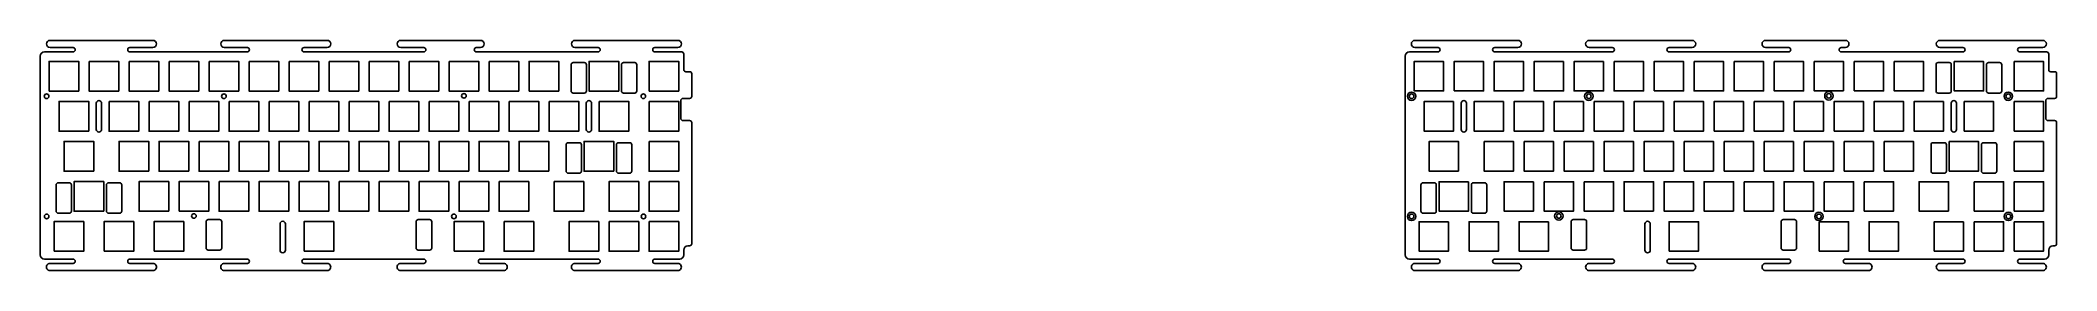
# Model space of a CAD drawing. Header units: millimetres. Extents: x -58 to 902, y -94 to 16.
import ezdxf

# ---------------------------------------------------------------- set-up
doc = ezdxf.new("R2010")
doc.units = ezdxf.units.MM
doc.layers.get('0').update_dxf_attribs({"linetype": 'CONTINUOUS'})

msp = doc.modelspace()

# ---------------------------------------------------------------- linework, layer by layer
for p, q in [((-42.76, 10.42), (-56.37, 10.42)), ((-53.76, 15.92), (-4.76, 15.92)), ((-42.76, 12.52), (-53.76, 12.52)), ((-4.76, 12.52), (-15.76, 12.52)), ((40.24, 10.42), (-15.76, 10.42)), ((29.24, 15.92), (78.24, 15.92)), ((40.24, 12.52), (29.24, 12.52)), ((78.24, 12.52), (67.24, 12.52)), ((124.24, 10.42), (67.24, 10.42)), ((113.24, 15.92), (151.24, 15.92)), ((124.24, 12.52), (113.24, 12.52)), ((151.24, 12.52), (149.24, 12.52)), ((207.24, 10.42), (149.24, 10.42)), ((196.24, 15.92), (245.24, 15.92)), ((207.24, 12.52), (196.24, 12.52)), ((245.24, 12.52), (234.24, 12.52)), ((247.05, 10.42), (234.24, 10.42)), ((607.24, 10.42), (593.63, 10.42)), ((596.24, 15.92), (645.24, 15.92)), ((607.24, 12.52), (596.24, 12.52)), ((645.24, 12.52), (634.24, 12.52)), ((690.24, 10.42), (634.24, 10.42)), ((679.24, 15.92), (728.24, 15.92)), ((690.24, 12.52), (679.24, 12.52)), ((728.24, 12.52), (717.24, 12.52)), ((774.24, 10.42), (717.24, 10.42)), ((763.24, 15.92), (801.24, 15.92)), ((774.24, 12.52), (763.24, 12.52)), ((801.24, 12.52), (799.24, 12.52)), ((857.24, 10.42), (799.24, 10.42)), ((846.24, 15.92), (895.24, 15.92)), ((857.24, 12.52), (846.24, 12.52)), ((895.24, 12.52), (884.24, 12.52)), ((897.05, 10.42), (884.24, 10.42)), ((-58.37, 8.42), (-58.37, -86.12)), ((248.05, 9.42), (248.05, 2.02)), ((250.85, 1.02), (249.05, 1.02)), ((251.85, -10.71), (251.85, 0.02)), ((591.63, 8.42), (591.63, -86.12)), ((898.05, 9.42), (898.05, 2.02)), ((900.85, 1.02), (899.05, 1.02)), ((901.85, -10.71), (901.85, 0.02)), ((246.65, -12.71), (246.65, -21.21)), ((250.85, -11.71), (247.65, -11.71)), ((896.65, -12.71), (896.65, -21.21)), ((900.85, -11.71), (897.65, -11.71)), ((250.85, -22.21), (247.65, -22.21)), ((251.85, -80.82), (251.85, -23.21)), ((900.85, -22.21), (897.65, -22.21)), ((901.85, -80.82), (901.85, -23.21)), ((248.05, -86.12), (248.05, -83.82)), ((250.05, -81.82), (250.85, -81.82)), ((898.05, -86.12), (898.05, -83.82)), ((900.05, -81.82), (900.85, -81.82)), ((-56.37, -88.12), (-42.76, -88.12)), ((-53.76, -90.22), (-42.76, -90.22)), ((-53.76, -93.62), (-4.76, -93.62)), ((-15.76, -88.12), (40.24, -88.12)), ((-15.76, -90.22), (-4.76, -90.22)), ((29.24, -90.22), (40.24, -90.22)), ((29.24, -93.62), (78.24, -93.62)), ((67.24, -88.12), (124.24, -88.12)), ((67.24, -90.22), (78.24, -90.22)), ((113.24, -90.22), (124.24, -90.22)), ((113.24, -93.62), (162.24, -93.62)), ((151.24, -88.12), (207.24, -88.12)), ((151.24, -90.22), (162.24, -90.22)), ((196.24, -90.22), (207.24, -90.22)), ((196.24, -93.62), (245.24, -93.62)), ((234.24, -88.12), (246.11, -88.12)), ((234.24, -90.22), (245.24, -90.22)), ((593.63, -88.12), (607.24, -88.12)), ((596.24, -90.22), (607.24, -90.22)), ((596.24, -93.62), (645.24, -93.62)), ((634.24, -88.12), (690.24, -88.12)), ((634.24, -90.22), (645.24, -90.22)), ((679.24, -90.22), (690.24, -90.22)), ((679.24, -93.62), (728.24, -93.62)), ((717.24, -88.12), (774.24, -88.12)), ((717.24, -90.22), (728.24, -90.22)), ((763.24, -90.22), (774.24, -90.22)), ((763.24, -93.62), (812.24, -93.62)), ((801.24, -88.12), (857.24, -88.12)), ((801.24, -90.22), (812.24, -90.22)), ((846.24, -90.22), (857.24, -90.22)), ((846.24, -93.62), (895.24, -93.62)), ((884.24, -88.12), (896.11, -88.12)), ((884.24, -90.22), (895.24, -90.22))]:
    msp.add_line(p, q)
for points in [[(-54.2, -8.23), (-54.2, 5.91), (-40.06, 5.91), (-40.06, -8.23)], [(-35.15, 5.91), (-21.01, 5.91), (-21.01, -8.23), (-35.15, -8.23)], [(-16.1, 5.91), (-1.96, 5.91), (-1.96, -8.23), (-16.1, -8.23)], [(2.95, 5.91), (17.09, 5.91), (17.09, -8.23), (2.95, -8.23)], [(22, 5.91), (36.14, 5.91), (36.14, -8.23), (22, -8.23)], [(41.05, 5.91), (55.19, 5.91), (55.19, -8.23), (41.05, -8.23)], [(60.1, 5.91), (74.24, 5.91), (74.24, -8.23), (60.1, -8.23)], [(79.15, 5.91), (93.29, 5.91), (93.29, -8.23), (79.15, -8.23)], [(98.2, 5.91), (112.34, 5.91), (112.34, -8.23), (98.2, -8.23)], [(117.25, 5.91), (131.39, 5.91), (131.39, -8.23), (117.25, -8.23)], [(136.3, 5.91), (150.44, 5.91), (150.44, -8.23), (136.3, -8.23)], [(155.35, 5.91), (169.49, 5.91), (169.49, -8.23), (155.35, -8.23)], [(174.4, -8.23), (174.4, 5.91), (188.54, 5.91), (188.54, -8.23)], [(217.11, -8.23), (202.97, -8.23), (202.97, 5.91), (217.11, 5.91)], [(231.55, -8.23), (231.55, 5.91), (245.69, 5.91), (245.69, -8.23)], [(595.87, -8.16), (595.87, 5.84), (609.87, 5.84), (609.87, -8.16)], [(614.92, -8.16), (614.92, 5.84), (628.92, 5.84), (628.92, -8.16)], [(647.97, -8.16), (633.97, -8.16), (633.97, 5.84), (647.97, 5.84)], [(667.02, 5.84), (667.02, -8.16), (653.02, -8.16), (653.02, 5.84)], [(686.07, 5.84), (686.07, -8.16), (672.07, -8.16), (672.07, 5.84)], [(691.12, 5.84), (705.12, 5.84), (705.12, -8.16), (691.12, -8.16)], [(710.17, -8.16), (710.17, 5.84), (724.17, 5.84), (724.17, -8.16)], [(729.22, 5.84), (743.22, 5.84), (743.22, -8.16), (729.22, -8.16)], [(748.27, 5.84), (762.27, 5.84), (762.27, -8.16), (748.27, -8.16)], [(767.32, 5.84), (781.32, 5.84), (781.32, -8.16), (767.32, -8.16)], [(800.37, -8.16), (786.37, -8.16), (786.37, 5.84), (800.37, 5.84)], [(805.42, -8.16), (805.42, 5.84), (819.42, 5.84), (819.42, -8.16)], [(824.47, 5.84), (838.47, 5.84), (838.47, -8.16), (824.47, -8.16)], [(853.04, 5.84), (867.04, 5.84), (867.04, -8.16), (853.04, -8.16)], [(881.62, 5.84), (895.62, 5.84), (895.62, -8.16), (881.62, -8.16)], [(-35.3, -27.28), (-49.44, -27.28), (-49.44, -13.14), (-35.3, -13.14)], [(-25.63, -13.14), (-11.49, -13.14), (-11.49, -27.28), (-25.63, -27.28)], [(-6.58, -13.14), (7.56, -13.14), (7.56, -27.28), (-6.58, -27.28)], [(12.47, -13.14), (26.61, -13.14), (26.61, -27.28), (12.47, -27.28)], [(31.52, -13.14), (45.66, -13.14), (45.66, -27.28), (31.52, -27.28)], [(50.57, -13.14), (64.71, -13.14), (64.71, -27.28), (50.57, -27.28)], [(69.62, -13.14), (83.76, -13.14), (83.76, -27.28), (69.62, -27.28)], [(88.67, -13.14), (102.81, -13.14), (102.81, -27.28), (88.67, -27.28)], [(107.72, -13.14), (121.86, -13.14), (121.86, -27.28), (107.72, -27.28)], [(126.77, -13.14), (140.91, -13.14), (140.91, -27.28), (126.77, -27.28)], [(145.82, -13.14), (159.96, -13.14), (159.96, -27.28), (145.82, -27.28)], [(164.87, -13.14), (179.01, -13.14), (179.01, -27.28), (164.87, -27.28)], [(183.92, -13.14), (198.06, -13.14), (198.06, -27.28), (183.92, -27.28)], [(207.74, -13.14), (221.88, -13.14), (221.88, -27.28), (207.74, -27.28)], [(231.55, -13.14), (245.69, -13.14), (245.69, -27.28), (231.55, -27.28)], [(614.63, -13.21), (614.63, -27.21), (600.63, -27.21), (600.63, -13.21)], [(638.44, -13.21), (638.44, -27.21), (624.44, -27.21), (624.44, -13.21)], [(657.49, -27.21), (643.49, -27.21), (643.49, -13.21), (657.49, -13.21)], [(676.54, -13.21), (676.54, -27.21), (662.54, -27.21), (662.54, -13.21)], [(681.59, -13.21), (695.59, -13.21), (695.59, -27.21), (681.59, -27.21)], [(714.64, -13.21), (714.64, -27.21), (700.64, -27.21), (700.64, -13.21)], [(719.69, -27.21), (719.69, -13.21), (733.69, -13.21), (733.69, -27.21)], [(738.74, -27.21), (738.74, -13.21), (752.74, -13.21), (752.74, -27.21)], [(757.79, -13.21), (771.79, -13.21), (771.79, -27.21), (757.79, -27.21)], [(790.84, -13.21), (790.84, -27.21), (776.84, -27.21), (776.84, -13.21)], [(795.89, -27.21), (795.89, -13.21), (809.89, -13.21), (809.89, -27.21)], [(828.94, -27.21), (814.94, -27.21), (814.94, -13.21), (828.94, -13.21)], [(847.99, -13.21), (847.99, -27.21), (833.99, -27.21), (833.99, -13.21)], [(871.81, -27.21), (857.81, -27.21), (857.81, -13.21), (871.81, -13.21)], [(881.62, -27.21), (881.62, -13.21), (895.62, -13.21), (895.62, -27.21)], [(-32.92, -46.33), (-47.06, -46.33), (-47.06, -32.19), (-32.92, -32.19)], [(-6.72, -46.33), (-20.86, -46.33), (-20.86, -32.19), (-6.72, -32.19)], [(12.33, -46.33), (-1.81, -46.33), (-1.81, -32.19), (12.33, -32.19)], [(17.24, -32.19), (31.38, -32.19), (31.38, -46.33), (17.24, -46.33)], [(36.29, -32.19), (50.43, -32.19), (50.43, -46.33), (36.29, -46.33)], [(69.48, -46.33), (55.34, -46.33), (55.34, -32.19), (69.48, -32.19)], [(88.53, -46.33), (74.39, -46.33), (74.39, -32.19), (88.53, -32.19)], [(107.58, -46.33), (93.44, -46.33), (93.44, -32.19), (107.58, -32.19)], [(126.63, -46.33), (112.49, -46.33), (112.49, -32.19), (126.63, -32.19)], [(145.68, -46.33), (131.54, -46.33), (131.54, -32.19), (145.68, -32.19)], [(164.73, -46.33), (150.59, -46.33), (150.59, -32.19), (164.73, -32.19)], [(183.78, -46.33), (169.64, -46.33), (169.64, -32.19), (183.78, -32.19)], [(214.73, -46.33), (200.59, -46.33), (200.59, -32.19), (214.73, -32.19)], [(231.55, -32.19), (245.69, -32.19), (245.69, -46.33), (231.55, -46.33)], [(617.01, -46.26), (603.01, -46.26), (603.01, -32.26), (617.01, -32.26)], [(629.21, -32.26), (643.21, -32.26), (643.21, -46.26), (629.21, -46.26)], [(648.26, -32.26), (662.26, -32.26), (662.26, -46.26), (648.26, -46.26)], [(681.31, -32.26), (681.31, -46.26), (667.31, -46.26), (667.31, -32.26)], [(700.36, -46.26), (686.36, -46.26), (686.36, -32.26), (700.36, -32.26)], [(719.41, -46.26), (705.41, -46.26), (705.41, -32.26), (719.41, -32.26)], [(738.46, -46.26), (724.46, -46.26), (724.46, -32.26), (738.46, -32.26)], [(743.51, -32.26), (757.51, -32.26), (757.51, -46.26), (743.51, -46.26)], [(776.56, -32.26), (776.56, -46.26), (762.56, -46.26), (762.56, -32.26)], [(795.61, -32.26), (795.61, -46.26), (781.61, -46.26), (781.61, -32.26)], [(814.66, -32.26), (814.66, -46.26), (800.66, -46.26), (800.66, -32.26)], [(819.71, -46.26), (819.71, -32.26), (833.71, -32.26), (833.71, -46.26)], [(850.66, -46.26), (850.66, -32.26), (864.66, -32.26), (864.66, -46.26)], [(895.62, -32.26), (895.62, -46.26), (881.62, -46.26), (881.62, -32.26)], [(-28.16, -65.38), (-42.3, -65.38), (-42.3, -51.24), (-28.16, -51.24)], [(2.8, -65.38), (-11.34, -65.38), (-11.34, -51.24), (2.8, -51.24)], [(7.71, -65.38), (7.71, -51.24), (21.85, -51.24), (21.85, -65.38)], [(26.76, -51.24), (40.9, -51.24), (40.9, -65.38), (26.76, -65.38)], [(59.95, -51.24), (59.95, -65.38), (45.81, -65.38), (45.81, -51.24)], [(64.86, -51.24), (79, -51.24), (79, -65.38), (64.86, -65.38)], [(83.91, -51.24), (98.05, -51.24), (98.05, -65.38), (83.91, -65.38)], [(102.96, -51.24), (117.1, -51.24), (117.1, -65.38), (102.96, -65.38)], [(122.01, -51.24), (136.15, -51.24), (136.15, -65.38), (122.01, -65.38)], [(141.06, -51.24), (155.2, -51.24), (155.2, -65.38), (141.06, -65.38)], [(160.11, -51.24), (174.25, -51.24), (174.25, -65.38), (160.11, -65.38)], [(186.3, -51.24), (200.44, -51.24), (200.44, -65.38), (186.3, -65.38)], [(226.64, -51.24), (226.64, -65.38), (212.5, -65.38), (212.5, -51.24)], [(231.55, -51.24), (245.69, -51.24), (245.69, -65.38), (231.55, -65.38)], [(621.77, -51.31), (621.77, -65.31), (607.77, -65.31), (607.77, -51.31)], [(652.73, -51.31), (652.73, -65.31), (638.73, -65.31), (638.73, -51.31)], [(657.78, -51.31), (671.78, -51.31), (671.78, -65.31), (657.78, -65.31)], [(676.83, -51.31), (690.83, -51.31), (690.83, -65.31), (676.83, -65.31)], [(709.88, -65.31), (695.88, -65.31), (695.88, -51.31), (709.88, -51.31)], [(728.93, -65.31), (714.93, -65.31), (714.93, -51.31), (728.93, -51.31)], [(747.98, -65.31), (733.98, -65.31), (733.98, -51.31), (747.98, -51.31)], [(753.03, -51.31), (767.03, -51.31), (767.03, -65.31), (753.03, -65.31)], [(786.08, -51.31), (786.08, -65.31), (772.08, -65.31), (772.08, -51.31)], [(791.13, -51.31), (805.13, -51.31), (805.13, -65.31), (791.13, -65.31)], [(810.18, -51.31), (824.18, -51.31), (824.18, -65.31), (810.18, -65.31)], [(850.37, -65.31), (836.37, -65.31), (836.37, -51.31), (850.37, -51.31)], [(862.57, -51.31), (876.57, -51.31), (876.57, -65.31), (862.57, -65.31)], [(895.62, -65.31), (881.62, -65.31), (881.62, -51.31), (895.62, -51.31)], [(-51.82, -84.43), (-51.82, -70.29), (-37.68, -70.29), (-37.68, -84.43)], [(-28.01, -84.43), (-28.01, -70.29), (-13.87, -70.29), (-13.87, -84.43)], [(-4.2, -84.43), (-4.2, -70.29), (9.94, -70.29), (9.94, -84.43)], [(67.24, -84.43), (67.24, -70.29), (81.38, -70.29), (81.38, -84.43)], [(138.68, -84.43), (138.68, -70.29), (152.82, -70.29), (152.82, -84.43)], [(162.49, -70.29), (176.63, -70.29), (176.63, -84.43), (162.49, -84.43)], [(207.59, -70.29), (207.59, -84.43), (193.45, -84.43), (193.45, -70.29)], [(212.5, -70.29), (226.64, -70.29), (226.64, -84.43), (212.5, -84.43)], [(231.55, -70.29), (245.69, -70.29), (245.69, -84.43), (231.55, -84.43)], [(612.25, -70.36), (612.25, -84.36), (598.25, -84.36), (598.25, -70.36)], [(622.06, -84.36), (622.06, -70.36), (636.06, -70.36), (636.06, -84.36)], [(659.87, -70.36), (659.87, -84.36), (645.87, -84.36), (645.87, -70.36)], [(717.31, -84.36), (717.31, -70.36), (731.31, -70.36), (731.31, -84.36)], [(788.75, -84.36), (788.75, -70.36), (802.75, -70.36), (802.75, -84.36)], [(826.56, -70.36), (826.56, -84.36), (812.56, -84.36), (812.56, -70.36)], [(857.52, -70.36), (857.52, -84.36), (843.52, -84.36), (843.52, -70.36)], [(862.57, -70.36), (876.57, -70.36), (876.57, -84.36), (862.57, -84.36)], [(881.62, -70.36), (895.62, -70.36), (895.62, -84.36), (881.62, -84.36)]]:
    msp.add_lwpolyline(points, close=True)
for points in [[(201.69, 4.34), (201.69, -8.16, -0.414214), (200.69, -9.16), (195.39, -9.16, -0.414214), (194.39, -8.16), (194.39, 4.34, -0.414214), (195.39, 5.34), (200.69, 5.34, -0.414214)], [(224.69, -9.16), (219.39, -9.16, -0.414214), (218.39, -8.16), (218.39, 4.34, -0.414214), (219.39, 5.34), (224.69, 5.34, -0.414214), (225.69, 4.34), (225.69, -8.16, -0.414214)], [(844.39, -8.16), (844.39, 4.34, -0.414214), (845.39, 5.34), (850.69, 5.34, -0.414214), (851.69, 4.34), (851.69, -8.16, -0.414214), (850.69, -9.16), (845.39, -9.16, -0.414214)], [(874.69, -9.16), (869.39, -9.16, -0.414214), (868.39, -8.16), (868.39, 4.34, -0.414214), (869.39, 5.34), (874.69, 5.34, -0.414214), (875.69, 4.34), (875.69, -8.16, -0.414214)], [(-29.19, -13.99), (-29.19, -26.44, -1), (-31.74, -26.44), (-31.74, -13.99, -1)], [(201.62, -13.99, -1), (204.17, -13.99), (204.17, -26.44, -1), (201.62, -26.44)], [(618.26, -13.99, -1), (620.81, -13.99), (620.81, -26.44, -1), (618.26, -26.44)], [(854.17, -13.99), (854.17, -26.44, -1), (851.62, -26.44), (851.62, -13.99, -1)], [(193.01, -32.76), (198.31, -32.76, -0.414214), (199.31, -33.76), (199.31, -46.26, -0.414214), (198.31, -47.26), (193.01, -47.26, -0.414214), (192.01, -46.26), (192.01, -33.76, -0.414214)], [(217.01, -32.76), (222.31, -32.76, -0.414214), (223.31, -33.76), (223.31, -46.26, -0.414214), (222.31, -47.26), (217.01, -47.26, -0.414214), (216.01, -46.26), (216.01, -33.76, -0.414214)], [(843.01, -32.76), (848.31, -32.76, -0.414214), (849.31, -33.76), (849.31, -46.26, -0.414214), (848.31, -47.26), (843.01, -47.26, -0.414214), (842.01, -46.26), (842.01, -33.76, -0.414214)], [(873.31, -33.76), (873.31, -46.26, -0.414214), (872.31, -47.26), (867.01, -47.26, -0.414214), (866.01, -46.26), (866.01, -33.76, -0.414214), (867.01, -32.76), (872.31, -32.76, -0.414214)], [(-43.58, -52.81), (-43.58, -65.31, -0.414214), (-44.58, -66.31), (-49.88, -66.31, -0.414214), (-50.88, -65.31), (-50.88, -52.81, -0.414214), (-49.88, -51.81), (-44.58, -51.81, -0.414214)], [(-26.88, -65.31), (-26.88, -52.81, -0.414214), (-25.88, -51.81), (-20.58, -51.81, -0.414214), (-19.58, -52.81), (-19.58, -65.31, -0.414214), (-20.58, -66.31), (-25.88, -66.31, -0.414214)], [(606.42, -65.31, -0.414214), (605.42, -66.31), (600.12, -66.31, -0.414214), (599.12, -65.31), (599.12, -52.81, -0.414214), (600.12, -51.81), (605.42, -51.81, -0.414214), (606.42, -52.81)], [(624.12, -51.81), (629.42, -51.81, -0.414214), (630.42, -52.81), (630.42, -65.31, -0.414214), (629.42, -66.31), (624.12, -66.31, -0.414214), (623.12, -65.31), (623.12, -52.81, -0.414214)], [(27.01, -83.86), (21.61, -83.86, -0.414214), (20.61, -82.86), (20.61, -70.36, -0.414214), (21.61, -69.36), (27.01, -69.36, -0.414214), (28.01, -70.36), (28.01, -82.86, -0.414214)], [(58.32, -83.86, -1), (55.77, -83.86), (55.77, -71.41, -1), (58.32, -71.41)], [(128.01, -82.86, -0.414214), (127.01, -83.86), (121.61, -83.86, -0.414214), (120.61, -82.86), (120.61, -70.36, -0.414214), (121.61, -69.36), (127.01, -69.36, -0.414214), (128.01, -70.36)], [(678.01, -70.36), (678.01, -82.86, -0.414214), (677.01, -83.86), (671.61, -83.86, -0.414214), (670.61, -82.86), (670.61, -70.36, -0.414214), (671.61, -69.36), (677.01, -69.36, -0.414214)], [(705.77, -71.41, -1), (708.32, -71.41), (708.32, -83.86, -1), (705.77, -83.86)], [(771.61, -83.86, -0.414214), (770.61, -82.86), (770.61, -70.36, -0.414214), (771.61, -69.36), (777.01, -69.36, -0.414214), (778.01, -70.36), (778.01, -82.86, -0.414214), (777.01, -83.86)]]:
    msp.add_lwpolyline(points, format="xyb", close=True)
for centre, radius in [((-55.37, -10.68), 1.1), ((29.07, -10.68), 1.1), ((143.37, -10.48), 1.1), ((228.8, -10.68), 1.1), ((594.63, -10.68), 2), ((594.63, -10.68), 1.1), ((679.07, -10.68), 2), ((679.07, -10.68), 1.1), ((793.37, -10.48), 2), ((793.37, -10.48), 1.1), ((878.8, -10.68), 2), ((878.8, -10.68), 1.1), ((-55.36, -67.85), 1.1), ((14.78, -67.63), 1.1), ((138.61, -67.83), 1.1), ((228.86, -67.85), 1.1), ((594.64, -67.85), 2), ((594.64, -67.85), 1.1), ((664.78, -67.63), 2), ((664.78, -67.63), 1.1), ((788.61, -67.83), 2), ((788.61, -67.83), 1.1), ((878.86, -67.85), 2), ((878.86, -67.85), 1.1)]:
    msp.add_circle(centre, radius)
for centre, radius, start, end in [((-56.37, 8.42), 2, 90, 180), ((-53.76, 14.22), 1.7, 90, 270), ((-42.81, 11.47), 1.05, -87.20564, 87.20564), ((-15.71, 11.47), 1.05, 92.79436, 267.20564), ((-4.76, 14.22), 1.7, -90, 90), ((29.24, 14.22), 1.7, 90, 270), ((40.19, 11.47), 1.05, -87.20564, 87.20564), ((67.29, 11.47), 1.05, 92.79436, 267.20564), ((78.24, 14.22), 1.7, -90, 90), ((113.24, 14.22), 1.7, 90, 270), ((124.19, 11.47), 1.05, -87.20564, 87.20564), ((149.29, 11.47), 1.05, 92.79436, 267.20564), ((151.24, 14.22), 1.7, -90, 90), ((196.24, 14.22), 1.7, 90, 270), ((207.19, 11.47), 1.05, -87.20564, 87.20564), ((234.3, 11.47), 1.05, 92.79436, 267.20564), ((245.24, 14.22), 1.7, -90, 90), ((247.05, 9.42), 1, 0, 90), ((593.63, 8.42), 2, 90, 180), ((596.24, 14.22), 1.7, 90, 270), ((607.19, 11.47), 1.05, -87.20564, 87.20564), ((634.29, 11.47), 1.05, 92.79436, 267.20564), ((645.24, 14.22), 1.7, -90, 90), ((679.24, 14.22), 1.7, 90, 270), ((690.19, 11.47), 1.05, -87.20564, 87.20564), ((717.29, 11.47), 1.05, 92.79436, 267.20564), ((728.24, 14.22), 1.7, -90, 90), ((763.24, 14.22), 1.7, 90, 270), ((774.19, 11.47), 1.05, -87.20564, 87.20564), ((799.29, 11.47), 1.05, 92.79436, 267.20564), ((801.24, 14.22), 1.7, -90, 90), ((846.24, 14.22), 1.7, 90, 270), ((857.19, 11.47), 1.05, -87.20564, 87.20564), ((884.3, 11.47), 1.05, 92.79436, 267.20564), ((895.24, 14.22), 1.7, -90, 90), ((897.05, 9.42), 1, 0, 90), ((249.05, 2.02), 1, 180, 270), ((250.85, 0.02), 1, 0, 90), ((899.05, 2.02), 1, 180, 270), ((900.85, 0.02), 1, 0, 90), ((247.65, -12.71), 1, 90, 180), ((250.85, -10.71), 1, -90, 0), ((897.65, -12.71), 1, 90, 180), ((900.85, -10.71), 1, -90, 0), ((247.65, -21.21), 1, 180, 270), ((250.85, -23.21), 1, 0, 90), ((897.65, -21.21), 1, 180, 270), ((900.85, -23.21), 1, 0, 90), ((-56.37, -86.12), 2, 180, 270), ((246.05, -86.12), 2, -90, 0), ((250.05, -83.82), 2, 90, 180), ((250.85, -80.82), 1, -90, 0), ((593.63, -86.12), 2, 180, 270), ((896.05, -86.12), 2, -90, 0), ((900.05, -83.82), 2, 90, 180), ((900.85, -80.82), 1, -90, 0), ((-53.76, -91.92), 1.7, 89.91445, 270.08555), ((-42.81, -89.17), 1.05, -87.20564, 87.20564), ((-15.71, -89.17), 1.05, 92.79436, 267.20564), ((-4.76, -91.92), 1.7, -90.08555, 90.08555), ((29.24, -91.92), 1.7, 89.91445, 270.08555), ((40.19, -89.17), 1.05, -87.20564, 87.20564), ((67.29, -89.17), 1.05, 92.79436, 267.20564), ((78.24, -91.92), 1.7, -90.05174, 90.01788), ((113.24, -91.92), 1.7, 89.91445, 270.08555), ((124.19, -89.17), 1.05, -87.20564, 87.20564), ((151.29, -89.17), 1.05, 92.79436, 267.20564), ((162.24, -91.92), 1.7, -90.08555, 90.08555), ((196.24, -91.92), 1.7, 89.91445, 270.08555), ((207.19, -89.17), 1.05, -87.20564, 87.20564), ((234.3, -89.17), 1.05, 92.79436, 267.20564), ((245.24, -91.92), 1.7, -90.08555, 90.08555), ((596.24, -91.92), 1.7, 89.91445, 270.08555), ((607.19, -89.17), 1.05, -87.20564, 87.20564), ((634.29, -89.17), 1.05, 92.79436, 267.20564), ((645.24, -91.92), 1.7, -90.08555, 90.08555), ((679.24, -91.92), 1.7, 89.91445, 270.08555), ((690.19, -89.17), 1.05, -87.20564, 87.20564), ((717.29, -89.17), 1.05, 92.79436, 267.20564), ((728.24, -91.92), 1.7, -90.05174, 90.01788), ((763.24, -91.92), 1.7, 89.91445, 270.08555), ((774.19, -89.17), 1.05, -87.20564, 87.20564), ((801.29, -89.17), 1.05, 92.79436, 267.20564), ((812.24, -91.92), 1.7, -90.08555, 90.08555), ((846.24, -91.92), 1.7, 89.91445, 270.08555), ((857.19, -89.17), 1.05, -87.20564, 87.20564), ((884.3, -89.17), 1.05, 92.79436, 267.20564), ((895.24, -91.92), 1.7, -90.08555, 90.08555)]:
    msp.add_arc(centre, radius, start, end)

doc.saveas('drawing.dxf')
